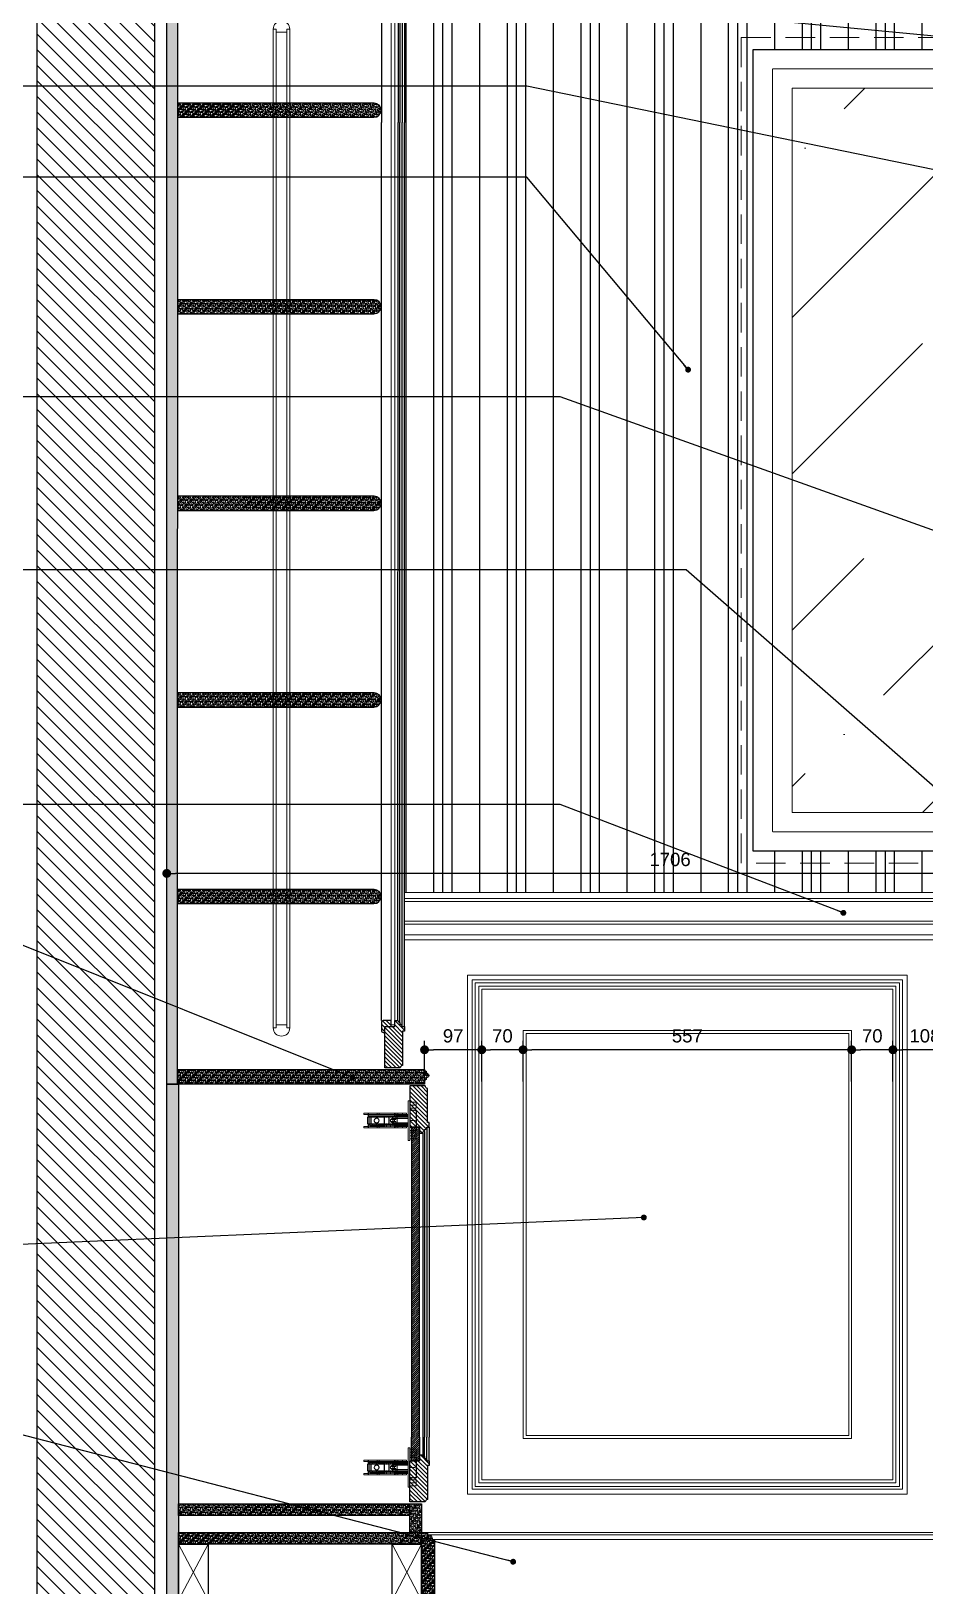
# Model space of a CAD drawing. Header units: inches. Extents: x 274057 to 444617, y 485849 to 635630.
# Drawn here: x 367036 to 368551, y 516424 to 519060 of the extents above; entities that cross this region are included whole.
import ezdxf

# ---------------------------------------------------------------- set-up
doc = ezdxf.new("R2010")
doc.units = ezdxf.units.IN
doc.header["$MEASUREMENT"] = 0
for name, pattern in [('CENTER', [2, 1.25, -0.25, 0.25, -0.25]), ('DASHED', [0.75, 0.5, -0.25]), ('HIDDEN', [0.375, 0.25, -0.125])]:
    doc.linetypes.add(name, pattern=pattern)
for name, color, linetype in [('Calliper_wall hatch_CHB', 8, 'Continuous'), ('CQ curtains and frames', 252, 'Continuous'), ('CQ Grg Gypsum', 41, 'Continuous'), ('CQ PANEL DIMENSION', 1, 'Continuous'), ('CQ Plaster', 1, 'Continuous'), ('CQ section wall', 3, 'Continuous'), ('CQ wall section', 5, 'Continuous'), ('CQ Wood plan', 23, 'Continuous'), ('CQ Wood Section', 60, 'Continuous'), ('CQ_callout', 34, 'Continuous'), ('Layer7', 8, 'Continuous'), ('LIGHT', 4, 'Continuous')]:
    doc.layers.add(name, color=color, linetype=linetype)
for name, color, linetype, lineweight in [('CQ Architectural Window', 8, 'HIDDEN', 18), ('CQ plan and elev dimension', 252, 'Continuous', 35), ('CQ Wood', 30, 'Continuous', 0), ('CQ wooh hatch', 8, 'HIDDEN', 18), ('Glass', 4, 'Continuous', 0)]:
    doc.layers.add(name, color=color, linetype=linetype, lineweight=lineweight)
doc.styles.get("Standard").update_dxf_attribs({"font": 'arial.ttf'})
doc.dimstyles.new('chester 15', dxfattribs={"dimscale": 0.15, "dimtxt": 150, "dimasz": 100, "dimexe": 100, "dimexo": 0, "dimgap": 80, "dimtad": 1, "dimdec": 0, "dimzin": 0, "dimdsep": 46, "dimtxsty": 'Standard', "dimblk": 'DOT', "dimcen": 100, "dimclrd": 1, "dimclre": 1, "dimclrt": 3, "dimadec": 0, "dimazin": 0, "dimtfac": 1, "dimtdec": 0, "dimtofl": 0, "dimtmove": 0, "dimatfit": 3, "dimfxl": 1, "dimtolj": 1, "dimtzin": 0, "dimlwd": -1, "dimarcsym": 0})
doc.dimstyles.new('CQ 50', dxfattribs={"dimscale": 0.5, "dimtxt": 150, "dimasz": 100, "dimexe": 100, "dimexo": 20, "dimgap": 80, "dimtad": 1, "dimdec": 0, "dimzin": 0, "dimdsep": 46, "dimtxsty": 'Standard', "dimblk": 'DOT', "dimcen": 100, "dimclrd": 250, "dimclre": 250, "dimclrt": 3, "dimadec": 0, "dimazin": 0, "dimtfac": 1, "dimtdec": 0, "dimtofl": 0, "dimtmove": 0, "dimatfit": 3, "dimfxl": 3, "dimtolj": 1, "dimtzin": 0, "dimlwd": -1, "dimarcsym": 0})
doc.dimstyles.get("Standard").update_dxf_attribs({"dimtxt": 0.18, "dimasz": 0.18, "dimexe": 0.18, "dimexo": 0.0625, "dimgap": 0.09, "dimtad": 0, "dimtih": 1, "dimtoh": 1, "dimdec": 4, "dimzin": 0, "dimdsep": 46, "dimtxsty": 'Standard', "dimcen": 0.09, "dimadec": 0, "dimazin": 0, "dimtfac": 1, "dimtdec": 4, "dimtofl": 0, "dimtmove": 0, "dimatfit": 3, "dimfxl": 1, "dimtolj": 1, "dimtzin": 0, "dimarcsym": 0})
pattern_1 = [(135, (283.227, -8e-09), (4.242640687, 4.242640687), [10, -2]), (135, (286.055, -8e-09), (4.242640687, 4.242640687), [6, -1.5, 3, -1.5]), (135, (289.591, -0.707), (4.242640687, 4.242640687), [10, -2])]

# ---------------------------------------------------------------- blocks, each defined once
blk = doc.blocks.new('ff15 section c and d')
at = {"layer": 'Calliper_wall hatch_CHB'}
h = blk.add_hatch(dxfattribs=at)
h.set_pattern_fill('ANSI31,_O', color=8, scale=150)
h.set_pattern_definition([(45, (0, 0), (-13.25825215, 13.25825215), [])])
h.paths.add_polyline_path([(351925.4, 516299.3), (351725.4, 516299.3), (351725.4, 519999.3), (351925.4, 519999.3)])
h.paths.add_polyline_path([(358625.4, 516299.3), (358425.4, 516299.3), (358425.4, 519999.3), (358625.4, 519999.3)])
at = {"layer": 'CQ Plaster', "color": 1, "ltscale": 0.03}
blk.add_line((358405.4, 516399.3, 0), (358405.4, 519999.3, 0), dxfattribs=at)
at = {"layer": 'CQ section wall', "elevation": 0}
blk.add_lwpolyline([(358625.4, 516299.3), (358425.4, 516299.3), (358425.4, 519999.3), (358625.4, 519999.3)], close=True, dxfattribs=at)
blk = doc.blocks.new('_Dot')
at = {"color": 0, "linetype": 'ByBlock', "lineweight": -2}
blk.add_line((-0.5, 0), (-1, 0), dxfattribs=at)
at = {"color": 0, "linetype": 'ByBlock', "const_width": 0.5}
blk.add_lwpolyline([(-0.25, 0, 1), (0.25, 0, 1)], format="xyb", close=True, dxfattribs=at)
blk = doc.blocks.new('*D143')
at = {"layer": 'CQ plan and elev dimension', "color": 250, "lineweight": -2, "transparency": 16777216}
for p, q in [((367256.3, 519499.3), (365178.4, 519499.3)), ((366579.6, 516399.3), (365178.4, 516399.3))]:
    blk.add_line(p, q, dxfattribs=at)
at = {"layer": 'CQ plan and elev dimension', "color": 250, "transparency": 16777216}
blk.add_line((365228.4, 519449.3), (365228.4, 516449.3), dxfattribs=at)
at = {"layer": 'Defpoints', "color": 0, "transparency": 16777216}
for p in [(367266.3, 519499.3, 0), (365228.4, 516399.3), (366589.6, 516399.3, 0)]:
    blk.add_point(p, dxfattribs=at)
at = {"layer": 'CQ plan and elev dimension', "color": 250, "transparency": 16777216, "xscale": 50, "yscale": 50, "zscale": 50}
for p, rotation in [((365228.4, 519499.3), 90.00000000166753), ((365228.4, 516399.3), 270.0000000016675)]:
    blk.add_blockref('_Dot', p, dxfattribs=dict(at, rotation=rotation))
at = {"layer": 'CQ plan and elev dimension', "color": 3, "transparency": 16777216, "insert": (365150.1, 517949.3), "char_height": 75, "attachment_point": 5, "rotation": 90}
blk.add_mtext('\\A1;3100', dxfattribs=at)
blk = doc.blocks.new('Hettich Sensys 8645i 110deg side')
at = {"layer": 'Defpoints', "linetype": 'CENTER', "lineweight": 0}
for p, q in [((118.3, -52.2), (106.2, -52.2)), ((118.3, -78.2), (105.7, -78.2)), ((118.3, -104.2), (106.2, -104.2))]:
    blk.add_line(p, q, dxfattribs=at)
at = {"layer": 'Defpoints', "linetype": 'Continuous', "lineweight": 0}
for p, q in [((106.7, -47.2), (106.7, -57.2)), ((117.7, -47.2), (106.7, -47.2)), ((120.7, -44.7), (117.7, -44.7)), ((117.7, -44.7), (117.7, -111.8)), ((120.7, -44.7), (120.7, -111.8)), ((106.2, -60.7), (106.2, -95.7)), ((117.7, -60.7), (106.2, -60.7)), ((106.7, -57.2), (117.7, -57.2)), ((120.7, -68.1), (140.9, -68.1)), ((120.7, -69.9), (141.3, -69.9)), ((120.7, -70.9), (147.4, -70.9)), ((120.7, -72.4), (147.4, -72.4)), ((140.4, -72.7), (120.7, -72.7)), ((140.4, -74.6), (120.7, -74.6)), ((123.1, -65.8), (123.1, -68.1)), ((123.1, -65.8), (195.8, -65.8)), ((123.1, -68.1), (123.1, -68.1)), ((140.9, -68.1), (123.1, -68.1)), ((123.3, -70), (123.3, -70.9)), ((143.8, -70), (123.3, -70)), ((123.3, -70.9), (123.3, -71.2)), ((128.4, -70), (128.4, -71.2)), ((130.1, -68.1), (130.1, -69.9)), ((130.2, -65.8), (130.2, -68.1)), ((130.2, -68.1), (130.2, -69.9)), ((130.2, -70), (130.2, -70.9)), ((130.2, -70.9), (130.2, -71.2)), ((130.8, -70), (130.8, -70.9)), ((130.8, -70.9), (130.8, -71.2)), ((130.8, -70.9), (130.8, -72.4)), ((131.4, -72.4), (131.4, -72.4)), ((139.3, -72.4), (131.4, -72.4)), ((132.9, -72.4), (132.9, -72.4)), ((134.4, -70), (134.4, -70.9)), ((134.4, -70.9), (134.4, -71.2)), ((135.6, -70), (135.6, -70.9)), ((135.6, -70.9), (135.6, -71.2)), ((135.9, -72.4), (135.9, -72.4)), ((137.4, -72.4), (137.4, -72.4)), ((138, -65.8), (138, -68.1)), ((138, -68.1), (138, -69.9)), ((138.4, -70), (138.4, -70.9)), ((138.4, -70.9), (138.4, -71.2)), ((139.3, -71.2), (139.3, -72.4)), ((139.3, -72.4), (139.3, -72.7)), ((139.3, -72.7), (139.3, -74.6)), ((139.3, -74.6), (139.3, -78.2)), ((139.3, -81.9), (139.3, -78.2)), ((140.2, -70), (140.2, -70.9)), ((140.4, -72.7), (146, -72.7)), ((140.4, -74.6), (146, -74.6)), ((140.9, -68.1), (141.3, -68.1)), ((140.9, -68.1), (143.8, -68.1)), ((141.2, -65.8), (141.2, -68.1)), ((141.2, -68.1), (141.2, -69.9)), ((141.3, -68.1), (141.3, -65.8)), ((141.3, -69.9), (141.3, -68.1)), ((141.3, -71.2), (141.3, -76.4)), ((149, -76.4), (141.3, -76.4)), ((142.3, -70), (142.3, -70.9)), ((143.8, -65.8), (143.8, -70.9)), ((143.8, -68.1), (188.2, -68.1)), ((143.8, -70), (187.4, -70)), ((144, -70), (144, -72.7)), ((146, -70), (146, -72.7)), ((146, -74.6), (146, -75.1)), ((146.6, -70.9), (146.6, -72.4)), ((146.6, -72.4), (146.6, -78.2)), ((146.6, -84.1), (146.6, -78.2)), ((146.8, -70), (146.8, -74.9)), ((147.3, -70), (147.3, -74.9)), ((147.4, -72.4), (147.4, -70.9)), ((152.7, -70), (152.7, -78.2)), ((152.7, -86.5), (152.7, -78.2)), ((153, -71.2), (153, -78.2)), ((153, -85.2), (153, -78.2)), ((160.7, -70), (160.7, -78.2)), ((160.7, -86.5), (160.7, -78.2)), ((161.2, -70), (161.2, -78.2)), ((161.2, -86.5), (161.2, -78.2)), ((169.5, -65.8), (169.5, -68.1)), ((173.1, -65.8), (173.1, -68.1)), ((183, -71.2), (183, -78.2)), ((183, -85.2), (183, -78.2)), ((185.6, -71.2), (185.6, -78.2)), ((185.6, -85.2), (185.6, -78.2)), ((187.1, -71.2), (187.1, -72.4)), ((187.4, -70), (187.4, -72.4)), ((187.8, -65.8), (187.8, -72.4)), ((188.2, -65.8), (188.2, -78.2)), ((188.2, -68.1), (195.8, -68.1)), ((188.2, -72.4), (189.2, -72.4)), ((188.2, -90.6), (188.2, -78.2)), ((189.1, -72.4), (189.1, -78.2)), ((189.1, -84), (189.1, -78.2)), ((189.2, -78.2), (189.2, -72.4)), ((189.2, -78.2), (189.2, -84)), ((195.8, -65.8), (195.8, -68.1)), ((195.8, -68.1), (195.8, -65.8)), ((106.2, -95.7), (117.7, -95.7)), ((106.7, -99.2), (106.7, -109.2)), ((117.7, -99.2), (106.7, -99.2)), ((140.4, -81.9), (120.7, -81.9)), ((140.4, -83.7), (120.7, -83.7)), ((120.7, -84.1), (147.4, -84.1)), ((120.7, -85.6), (147.4, -85.6)), ((120.7, -86.5), (141.3, -86.5)), ((120.7, -88.4), (140.9, -88.4)), ((123.1, -88.4), (123.1, -88.3)), ((140.9, -88.3), (123.1, -88.3)), ((123.1, -90.6), (123.1, -88.4)), ((123.1, -90.6), (195.8, -90.6)), ((123.3, -85.6), (123.3, -85.2)), ((123.3, -86.5), (123.3, -85.6)), ((143.8, -86.5), (123.3, -86.5)), ((128.4, -86.5), (128.4, -85.2)), ((130.1, -88.4), (130.1, -86.5)), ((130.2, -85.6), (130.2, -85.2)), ((130.2, -86.5), (130.2, -85.6)), ((130.2, -88.3), (130.2, -86.5)), ((130.2, -90.6), (130.2, -88.4)), ((130.8, -85.6), (130.8, -84.1)), ((130.8, -85.6), (130.8, -85.2)), ((130.8, -86.5), (130.8, -85.6)), ((131.4, -84.1), (131.4, -84)), ((139.3, -84), (131.4, -84)), ((132.9, -84.1), (132.9, -84)), ((134.4, -85.6), (134.4, -85.2)), ((134.4, -86.5), (134.4, -85.6)), ((135.6, -85.6), (135.6, -85.2)), ((135.6, -86.5), (135.6, -85.6)), ((135.9, -84.1), (135.9, -84)), ((137.4, -84.1), (137.4, -84)), ((138, -88.3), (138, -86.5)), ((138, -90.6), (138, -88.4)), ((138.4, -85.6), (138.4, -85.2)), ((138.4, -86.5), (138.4, -85.6)), ((139.3, -83.7), (139.3, -81.9)), ((139.3, -84.1), (139.3, -83.7)), ((139.3, -85.2), (139.3, -84.1)), ((140.2, -86.5), (140.2, -85.6)), ((140.4, -81.9), (146, -81.9)), ((140.4, -83.7), (146, -83.7)), ((140.9, -88.3), (143.8, -88.3)), ((140.9, -88.4), (141.3, -88.4)), ((141.2, -88.3), (141.2, -86.5)), ((141.2, -90.6), (141.2, -88.4)), ((141.3, -85.2), (141.3, -80)), ((149, -80), (141.3, -80)), ((141.3, -86.5), (141.3, -88.3)), ((141.3, -88.4), (141.3, -90.6)), ((142.3, -86.5), (142.3, -85.6)), ((143.8, -90.6), (143.8, -85.6)), ((144, -86.5), (144, -83.7)), ((146, -81.9), (146, -81.3)), ((146, -86.5), (146, -83.7)), ((146.6, -85.6), (146.6, -84.1)), ((146.8, -86.5), (146.8, -81.6)), ((147.3, -86.5), (147.3, -81.6)), ((147.4, -84.1), (147.4, -85.6)), ((169.5, -90.6), (169.5, -88.3)), ((173.1, -90.6), (173.1, -88.3)), ((187.1, -85.2), (187.1, -84)), ((187.4, -86.5), (187.4, -84)), ((187.8, -90.6), (187.8, -84)), ((188.2, -84), (189.2, -84)), ((188.2, -88.3), (195.8, -88.3)), ((195.8, -90.6), (195.8, -88.3)), ((195.8, -88.3), (195.8, -90.6)), ((106.7, -109.2), (117.7, -109.2)), ((117.7, -111.8), (120.7, -111.8))]:
    blk.add_line(p, q, dxfattribs=at)
at = {"layer": 'Defpoints', "linetype": 'DASHED', "lineweight": 0}
for p, q in [((106.9, -61.4), (106.9, -95)), ((117.7, -61.4), (106.9, -61.4)), ((123.3, -71.2), (187.1, -71.2)), ((139.3, -72.4), (188.2, -72.4)), ((106.9, -95), (117.7, -95)), ((123.3, -85.2), (187.1, -85.2)), ((139.3, -84), (188.2, -84)), ((143.8, -86.5), (187.4, -86.5)), ((143.8, -88.3), (188.2, -88.3))]:
    blk.add_line(p, q, dxfattribs=at)
at = {"layer": 'Defpoints', "linetype": 'Continuous', "lineweight": 0}
for points in [[(143.9, -78.2, 0), (143.9, -77.9, 0), (143.9, -77.6, 0), (144, -77.4, 0), (144, -77.2, 0)], [(143.9, -78.2, 0), (143.9, -78.6, 0), (143.9, -78.8, 0), (144, -79.1, 0), (144, -79.2, 0)], [(146, -75.1, 0), (145.7, -75.2, 0), (145.5, -75.4, 0), (145.2, -75.5, 0), (145, -75.7, 0), (144.8, -75.9, 0), (144.6, -76.2, 0), (144.4, -76.4, 0), (144.3, -76.6, 0), (144.1, -76.9, 0), (144, -77.2, 0), (144, -77.2, 0)], [(147.3, -74.9, 0), (147.3, -74.9, 0), (147.2, -74.9, 0), (147.1, -74.9, 0), (146.9, -74.9, 0), (146.8, -74.9, 0)], [(147.3, -74.9, 0), (147.4, -74.9, 0), (147.6, -74.9, 0), (147.8, -74.9, 0), (148.1, -75, 0), (148.4, -75.1, 0), (148.7, -75.2, 0), (149, -75.4, 0), (149.3, -75.6, 0), (149.6, -75.9, 0), (149.9, -76.2, 0), (150.1, -76.6, 0), (150.3, -77, 0), (150.5, -77.5, 0), (150.6, -78.1, 0), (150.6, -78.2, 0)], [(147.3, -81.6, 0), (147.4, -81.6, 0), (147.6, -81.6, 0), (147.8, -81.5, 0), (148.1, -81.5, 0), (148.4, -81.4, 0), (148.7, -81.2, 0), (149, -81.1, 0), (149.3, -80.8, 0), (149.6, -80.6, 0), (149.9, -80.3, 0), (150.1, -79.9, 0), (150.3, -79.5, 0), (150.5, -78.9, 0), (150.6, -78.4, 0), (150.6, -78.2, 0)], [(173.9, -74.2, 0), (173.2, -74.2, 0), (172.6, -74.4, 0), (171.9, -74.7, 0), (171.4, -75.1, 0), (170.9, -75.5, 0), (170.5, -76.1, 0), (170.2, -76.7, 0), (170, -77.4, 0), (169.9, -78, 0), (169.9, -78.2, 0)], [(173.9, -82.3, 0), (173.2, -82.2, 0), (172.6, -82.1, 0), (171.9, -81.8, 0), (171.4, -81.4, 0), (170.9, -80.9, 0), (170.5, -80.4, 0), (170.2, -79.8, 0), (170, -79.1, 0), (169.9, -78.4, 0), (169.9, -78.2, 0)], [(178, -78.2, 0), (178, -78.2, 0), (177.9, -77.5, 0), (177.7, -76.8, 0), (177.4, -76.2, 0), (177.1, -75.7, 0), (176.6, -75.2, 0), (176, -74.8, 0), (175.4, -74.5, 0), (174.8, -74.3, 0), (173.9, -74.2, 0)], [(178, -78.2, 0), (178, -78.3, 0), (177.9, -79, 0), (177.7, -79.6, 0), (177.4, -80.2, 0), (177.1, -80.8, 0), (176.6, -81.3, 0), (176, -81.7, 0), (175.4, -82, 0), (174.8, -82.2, 0), (173.9, -82.3, 0)], [(146, -81.3, 0), (145.7, -81.2, 0), (145.5, -81.1, 0), (145.2, -80.9, 0), (145, -80.7, 0), (144.8, -80.5, 0), (144.6, -80.3, 0), (144.4, -80.1, 0), (144.3, -79.8, 0), (144.1, -79.6, 0), (144, -79.3, 0), (144, -79.2, 0)], [(147.3, -81.6, 0), (147.3, -81.6, 0), (147.2, -81.6, 0), (147.1, -81.6, 0), (146.9, -81.6, 0), (146.8, -81.6, 0)]]:
    blk.add_polyline3d(points, dxfattribs=at)
for centre, radius, start, end in [((147.2, -78.2), 3.36, 78.6967, 111.8011), ((149, -78.2), 1.81, 0, 90), ((149, -78.2), 1.81, 270, 0), ((147.2, -78.2), 3.36, 248.1989, 281.3033)]:
    blk.add_arc(centre, radius, start, end, dxfattribs=at)
for p in [(117.7, -78.2), (117.7, -78.2), (135.3, -72.2), (135.3, -84.2)]:
    blk.add_point(p, dxfattribs=at)
blk = doc.blocks.new('tv cabinet section')
at = {"layer": 'CQ wooh hatch', "ltscale": 1000}
h = blk.add_hatch(dxfattribs=at)
h.set_pattern_fill('GOST_WOOD', color=256, angle=45, style=0)
h.set_pattern_definition(pattern_1)
h.paths.add_polyline_path([(362717.2, 519159.3), (362717.1, 517274.2), (362699.2, 517274.2), (362699.2, 519179.3), (363149.2, 519179.3), (363149.2, 519169.3), (363149.2, 519159.3), (363139.2, 519159.3)])
h = blk.add_hatch(dxfattribs=at)
h.set_pattern_fill('GOST_WOOD', color=256, angle=45, style=0)
h.set_pattern_definition(pattern_1)
edge = h.paths.add_edge_path()
edge.add_line((363050.4, 518938), (363050.4, 518938))
edge.add_line((363050.4, 518938), (362717.2, 518938))
edge.add_line((362717.2, 518938), (362717.2, 518914))
edge.add_line((362717.2, 518914), (363050.4, 518914))
edge.add_line((363050.4, 518914), (363050.4, 518914))
edge.add_arc((363050.4, 518926), 12, 270.0997, 449.2453)
h = blk.add_hatch(dxfattribs=at)
h.set_pattern_fill('GOST_WOOD', color=256, angle=45, style=0)
h.set_pattern_definition([(135, (283.227, -333.275), (4.242640687, 4.242640687), [10, -2]), (135, (286.0555, -333.275), (4.242640687, 4.242640687), [6, -1.5, 3, -1.5]), (135, (289.591, -333.982), (4.242640687, 4.242640687), [10, -2])])
edge = h.paths.add_edge_path()
edge.add_line((363050.4, 518604.7), (363050.4, 518604.7))
edge.add_line((363050.4, 518604.7), (362717.2, 518604.7))
edge.add_line((362717.2, 518604.7), (362717.2, 518580.7))
edge.add_line((362717.2, 518580.7), (363050.4, 518580.7))
edge.add_line((363050.4, 518580.7), (363050.4, 518580.7))
edge.add_arc((363050.4, 518592.7), 12, 270.0997, 449.2453)
h = blk.add_hatch(dxfattribs=at)
h.set_pattern_fill('GOST_WOOD', color=256, angle=45, style=0)
h.set_pattern_definition([(135, (283.227, -666.6184), (4.242640687, 4.242640687), [10, -2]), (135, (286.0555, -666.6184), (4.242640687, 4.242640687), [6, -1.5, 3, -1.5]), (135, (289.591, -667.3255), (4.242640687, 4.242640687), [10, -2])])
edge = h.paths.add_edge_path()
edge.add_line((363050.4, 518271.4), (363050.4, 518271.4))
edge.add_line((363050.4, 518271.4), (362717.2, 518271.4))
edge.add_line((362717.2, 518271.4), (362717.2, 518247.4))
edge.add_line((362717.2, 518247.4), (363050.4, 518247.4))
edge.add_line((363050.4, 518247.4), (363050.4, 518247.4))
edge.add_arc((363050.4, 518259.4), 12, 270.0997, 449.2453)
h = blk.add_hatch(dxfattribs=at)
h.set_pattern_fill('GOST_WOOD', color=256, angle=45, style=0)
h.set_pattern_definition([(135, (283.227, -1000.0305), (4.242640687, 4.242640687), [10, -2]), (135, (286.055, -1000.0305), (4.242640687, 4.242640687), [6, -1.5, 3, -1.5]), (135, (289.591, -1000.7376), (4.242640687, 4.242640687), [10, -2])])
edge = h.paths.add_edge_path()
edge.add_line((363050.4, 517938), (363050.4, 517938))
edge.add_line((363050.4, 517938), (362717.2, 517938))
edge.add_line((362717.2, 517938), (362717.2, 517914))
edge.add_line((362717.2, 517914), (363050.4, 517914))
edge.add_line((363050.4, 517914), (363050.4, 517914))
edge.add_arc((363050.4, 517926), 12, 270.0997, 449.2453)
h = blk.add_hatch(dxfattribs=at)
h.set_pattern_fill('GOST_WOOD', color=256, angle=45, style=0)
h.set_pattern_definition([(135, (283.227, -1333.374), (4.242640687, 4.242640687), [10, -2]), (135, (286.055, -1333.374), (4.242640687, 4.242640687), [6, -1.5, 3, -1.5]), (135, (289.591, -1334.081), (4.242640687, 4.242640687), [10, -2])])
edge = h.paths.add_edge_path()
edge.add_line((363050.4, 517604.6), (363050.4, 517604.6))
edge.add_line((363050.4, 517604.6), (362717.2, 517604.6))
edge.add_line((362717.2, 517604.6), (362717.2, 517580.6))
edge.add_line((362717.2, 517580.6), (363050.4, 517580.6))
edge.add_line((363050.4, 517580.6), (363050.4, 517580.6))
edge.add_arc((363050.4, 517592.6), 12, 270.0997, 449.2453)
h = blk.add_hatch(dxfattribs=at)
h.set_pattern_fill('GOST_WOOD', color=256, angle=45, style=0)
h.set_pattern_definition(pattern_1)
h.paths.add_polyline_path([(362699.2, 517274.2), (362719.2, 517274.2), (362719.2, 516399.3), (362699.2, 516399.3)])
at = {"layer": 'CQ wooh hatch'}
h = blk.add_hatch(dxfattribs=at)
h.set_pattern_fill('GOST_WOOD', color=256, angle=45, style=0)
h.set_pattern_definition([(135, (38704.8027, -0.0896), (4.24264069, 4.24264069), [10, -2]), (135, (38707.631, -0.0896), (4.24264069, 4.24264069), [6, -1.5, 3, -1.5]), (135, (38711.1666, -0.797), (4.24264069, 4.24264069), [10, -2])])
h.paths.add_polyline_path([(362717.1, 517274.2), (362717.1, 517299.2), (363136.2, 517299.2, 0.414214), (363139.2, 517296.2), (363139.2, 517293.2, -1), (363139.2, 517285.2), (363139.2, 517282.2, 0.414214), (363136.2, 517279.2), (363136.2, 517274.2)])
at = {"layer": 'CQ wooh hatch', "ltscale": 1000}
h = blk.add_hatch(dxfattribs=at)
h.set_pattern_fill('GOST_WOOD', color=256, angle=45, style=0)
h.set_pattern_definition([(135, (283.227, 43.448), (4.242640687, 4.242640687), [10, -2]), (135, (286.055, 43.448), (4.242640687, 4.242640687), [6, -1.5, 3, -1.5]), (135, (289.591, 42.741), (4.242640687, 4.242640687), [10, -2])])
h.paths.add_polyline_path([(362719.2, 516562.7), (363111.2, 516562.7), (363111.2, 516542.7), (362719.2, 516542.7)])
at = {"layer": 'CQ wooh hatch'}
h = blk.add_hatch(dxfattribs=at)
h.set_pattern_fill('GOST_WOOD', color=256, angle=55, style=0)
h.set_pattern_definition([(145, (0, 0), (3.44145862, 4.914912266), [10, -2]), (145, (2.7855, 0.491), (3.44145862, 4.914912266), [6, -1.5, 3, -1.5]), (145, (6.39, 0.409), (3.44145862, 4.914912266), [10, -2])])
h.paths.add_polyline_path([(363111.2, 516514.3), (363131.2, 516514.3), (363131.2, 516562.8), (363111.2, 516562.8)])
at = {"layer": 'CQ wooh hatch', "ltscale": 1000}
h = blk.add_hatch(dxfattribs=at)
h.set_pattern_fill('GOST_WOOD', color=256, angle=45, style=0)
h.set_pattern_definition([(135, (283.227, -5), (4.242640687, 4.242640687), [10, -2]), (135, (286.055, -5), (4.242640687, 4.242640687), [6, -1.5, 3, -1.5]), (135, (289.591, -5.707), (4.242640687, 4.242640687), [10, -2])])
h.paths.add_polyline_path([(362719.2, 516514.3), (363131.2, 516514.3), (363131.2, 516494.3), (362719.2, 516494.3)])
h = blk.add_hatch(dxfattribs=at)
h.set_pattern_fill('GOST_WOOD', color=256, angle=45, style=0)
h.set_pattern_definition([(135, (303.2276, -4.941), (4.242640687, 4.242640687), [10, -2]), (135, (306.056, -4.941), (4.242640687, 4.242640687), [6, -1.5, 3, -1.5]), (135, (309.5915, -5.648), (4.242640687, 4.242640687), [10, -2])])
edge = h.paths.add_edge_path()
edge.add_line((363131.2, 516514.3), (363141.2, 516514.3))
edge.add_line((363141.2, 516514.3), (363141.2, 516510.3))
edge.add_arc((363141.8, 516502.8), 7.55, -4.0864, 94.0864, ccw=False)
edge.add_line((363149.3, 516502.3), (363153.3, 516502.3))
edge.add_line((363153.3, 516502.3), (363153.3, 516399.3))
edge.add_line((363153.3, 516399.3), (363131.2, 516399.3))
edge.add_line((363131.2, 516399.3), (363131.2, 516514.3))
at = {"layer": 'Layer7'}
h = blk.add_hatch(dxfattribs=at)
h.set_pattern_fill('ANSI31', color=256, scale=40, angle=-90)
h.set_pattern_definition([(315, (-207868.987, 849977.261), (3.535533906, 3.535533906), [])])
h.paths.add_polyline_path([(363063.1, 517379.2, -0.414214), (363066.1, 517382.2), (363069.1, 517382.2), (363079.6, 517382.2), (363079.6, 517372.2), (363069.1, 517372.2), (363069.1, 517362.2), (363066.1, 517362.2, -0.414214), (363063.1, 517365.2), (363063.1, 517372.2)])
h = blk.add_hatch(dxfattribs=at)
h.set_pattern_fill('ANSI31', color=256, scale=40, angle=-90)
h.set_pattern_definition([(315, (-207868.987, 849963.261), (3.535533906, 3.535533906), [])])
h.paths.add_polyline_path([(363099.1, 517306.2, 0.397359), (363095.1, 517302.2), (363069.1, 517302.2), (363069.1, 517372.2), (363079.6, 517372.2), (363085.6, 517372.2), (363085.6, 517382.2), (363091.1, 517382.2, 0.414214), (363094.1, 517379.2), (363094.1, 517376.2, -0.414214), (363098.1, 517372.2), (363102.1, 517372.2), (363102.1, 517364.2), (363099.1, 517364.2)])
h = blk.add_hatch(dxfattribs=at)
h.set_pattern_fill('ANSI31', color=256, scale=40, angle=-90)
h.set_pattern_definition([(315, (-219903.3706, 849429.67), (3.535533906, 3.535533906), [])])
h.paths.add_polyline_path([(363141.2, 517209.3), (363144.2, 517209.3), (363144.2, 517201.3), (363140.2, 517201.3, -0.414214), (363136.2, 517197.3), (363136.2, 517194.3, 0.414214), (363133.2, 517191.3), (363127.6, 517191.3), (363127.6, 517201.3), (363121.6, 517201.3), (363111.2, 517201.3), (363111.2, 517211.3), (363111.2, 517271.3), (363137.2, 517271.3, 0.397359), (363141.2, 517267.3)])
h = blk.add_hatch(dxfattribs=at)
h.set_pattern_fill('ANSI31', color=256, scale=20)
h.set_pattern_definition([(45, (-144472.1598, 869075.7357), (-1.767766953, 1.767766953), [])])
h.paths.add_polyline_path([(363114.2, 517201.3), (363127.6, 517201.3), (363127.6, 516635.8), (363114.2, 516635.8)])
h = blk.add_hatch(dxfattribs=at)
h.set_pattern_fill('ANSI31', color=256, scale=40, angle=-90)
h.set_pattern_definition([(315, (-219903.3826, 848944.524), (3.535533906, 3.535533906), [])])
h.paths.add_polyline_path([(363141.2, 516627.8), (363144.2, 516627.8), (363144.2, 516635.8), (363140.2, 516635.8, 0.414214), (363136.2, 516639.8), (363136.2, 516642.8, -0.414214), (363133.2, 516645.8), (363127.6, 516645.8), (363127.6, 516635.8), (363121.6, 516635.8), (363111.2, 516635.8), (363111.2, 516625.8), (363111.2, 516565.8), (363137.2, 516565.8, -0.397359), (363141.2, 516569.8)])
at = {"color": 8}
for points, elevation in [([(363063.4, 519076.3), (363063.4, 518905)], 0.1), ([(363091.2, 519076.3), (363091.2, 518905)], 0.1), ([(363094.2, 519079.3), (363094.2, 518905)], 0.1), ([(363098.2, 519086.3), (363098.2, 518905)], 0.1), ([(363102.2, 519086.3), (363102.2, 518905)], 0.1), ([(363063.3, 517382.2), (363063.4, 518905)], 0.1), ([(363091.1, 517382.2), (363091.2, 518905)], 0.1), ([(363094.1, 517379.2), (363094.2, 518905)], 0.1), ([(363098.1, 517372.2), (363098.2, 518905)], 0.1), ([(363102.1, 517372.2), (363102.2, 518905)], 0.1), ([(363140.2, 517201.3), (363140.2, 516676)], 0), ([(363144.2, 517201.3), (363144.2, 516676)], 0), ([(363133.2, 517191.3), (363133.2, 516645.8)], 0), ([(363136.2, 517194.3), (363136.2, 516676)], 0), ([(363136.2, 516642.8), (363136.2, 516676)], 0), ([(363140.2, 516635.8), (363140.2, 516676)], 0), ([(363144.2, 516635.8), (363144.2, 516676)], 0)]:
    blk.add_lwpolyline(points, dxfattribs=dict(at, elevation=elevation))
at = {"layer": 'CQ Grg Gypsum'}
for points, elevation in [([(362699.2, 517274.2), (362719.2, 517274.2), (362719.2, 516399.3), (362699.2, 516399.3)], 0.1), ([(362719.2, 516494.3), (362769.2, 516494.3), (362769.2, 516399.3), (362719.2, 516399.3)], 0), ([(363081.2, 516494.3), (363131.2, 516494.3), (363131.2, 516399.3), (363081.2, 516399.3)], 0)]:
    blk.add_lwpolyline(points, close=True, dxfattribs=dict(at, elevation=elevation))
at = {"layer": 'CQ Wood'}
for p, q in [((362719.2, 516494.3, 0), (362769.2, 516399.3, 0.1)), ((362769.2, 516494.3, 0), (362719.2, 516399.3, 0)), ((363081.2, 516494.3, 0), (363131.2, 516399.3, 0.1)), ((363131.2, 516494.3, 0), (363081.2, 516399.3, 0))]:
    blk.add_line(p, q, dxfattribs=at)
at = {"layer": 'CQ Wood Section', "ltscale": 1000}
for points, elevation in [([(362717.2, 519159.3), (362717.1, 517274.2), (362699.2, 517274.2), (362699.2, 519179.3), (363149.2, 519179.3), (363149.2, 519169.3), (363149.2, 519159.3), (363139.2, 519159.3), (362717.2, 519159.3)], 0.1), ([(363127.6, 516676), (363127.6, 517201.3), (363114.2, 517201.3), (363114.2, 516676)], 0), ([(363127.6, 516676), (363127.6, 516635.8), (363114.2, 516635.8), (363114.2, 516676)], 0)]:
    blk.add_lwpolyline(points, dxfattribs=dict(at, elevation=elevation))
for points, elevation in [([(363050.4, 518938), (363050.4, 518938), (362717.2, 518938), (362717.2, 518914), (363050.4, 518914), (363050.4, 518914, 0.992571), (363050.6, 518938)], 0.1), ([(363050.4, 518604.7), (363050.4, 518604.7), (362717.2, 518604.7), (362717.2, 518580.7), (363050.4, 518580.7), (363050.4, 518580.7, 0.992571), (363050.6, 518604.7)], 0.1), ([(363050.4, 518271.4), (363050.4, 518271.4), (362717.2, 518271.4), (362717.2, 518247.4), (363050.4, 518247.4), (363050.4, 518247.4, 0.992571), (363050.6, 518271.4)], 0), ([(363050.4, 517938), (363050.4, 517938), (362717.2, 517938), (362717.2, 517914), (363050.4, 517914), (363050.4, 517914, 0.992571), (363050.6, 517938)], 0), ([(363050.4, 517604.6), (363050.4, 517604.6), (362717.2, 517604.6), (362717.2, 517580.6), (363050.4, 517580.6), (363050.4, 517580.6, 0.992571), (363050.6, 517604.6)], 0), ([(363079.6, 517372.2), (363079.6, 517382.2), (363069.1, 517382.2), (363066.1, 517382.2, 0.414214), (363063.1, 517379.2), (363063.1, 517372.2), (363063.1, 517365.2, 0.414214), (363066.1, 517362.2), (363069.1, 517362.2), (363069.1, 517372.2), (363079.6, 517372.2), (363079.6, 517382.2)], -0.1), ([(362717.1, 517299.2), (363136.2, 517299.2, 0.414214), (363139.2, 517296.2), (363139.2, 517293.2, -1), (363139.2, 517285.2), (363139.2, 517282.2, 0.414214), (363136.2, 517279.2), (363136.2, 517274.2), (362717.1, 517274.2)], -0.1), ([(363131.2, 516514.3), (363141.2, 516514.3), (363141.2, 516510.3, -0.456637), (363149.3, 516502.3), (363153.3, 516502.3), (363153.3, 516399.3), (363131.2, 516399.3), (363131.2, 516514.3)], 0.1)]:
    blk.add_lwpolyline(points, format="xyb", dxfattribs=dict(at, elevation=elevation))
for points, elevation in [([(363085.6, 517382.2), (363091.1, 517382.2, 0.414214), (363094.1, 517379.2), (363094.1, 517376.2, -0.414214), (363098.1, 517372.2), (363102.1, 517372.2), (363102.1, 517364.2), (363099.1, 517364.2), (363099.1, 517306.2, 0.397359), (363095.1, 517302.2), (363069.1, 517302.2), (363069.1, 517372.2), (363079.6, 517372.2), (363079.6, 517372.2), (363085.6, 517372.2)], 0.1), ([(363127.6, 517191.3), (363133.2, 517191.3, -0.414214), (363136.2, 517194.3), (363136.2, 517197.3, 0.414214), (363140.2, 517201.3), (363144.2, 517201.3), (363144.2, 517209.3), (363141.2, 517209.3), (363141.2, 517267.3, -0.397359), (363137.2, 517271.3), (363111.2, 517271.3), (363111.2, 517201.3), (363121.6, 517201.3), (363121.6, 517201.3), (363127.6, 517201.3)], 0), ([(363127.6, 516645.8), (363133.2, 516645.8, 0.414214), (363136.2, 516642.8), (363136.2, 516639.8, -0.414214), (363140.2, 516635.8), (363144.2, 516635.8), (363144.2, 516627.8), (363141.2, 516627.8), (363141.2, 516569.8, 0.397359), (363137.2, 516565.8), (363111.2, 516565.8), (363111.2, 516635.8), (363121.6, 516635.8), (363121.6, 516635.8), (363127.6, 516635.8)], 0)]:
    blk.add_lwpolyline(points, format="xyb", close=True, dxfattribs=dict(at, elevation=elevation))
for points, elevation in [([(362719.2, 516562.7), (363111.2, 516562.8), (363111.2, 516542.7), (362719.2, 516542.7)], -0.2), ([(363111.2, 516562.8), (363131.2, 516562.8), (363131.2, 516514.3), (363111.2, 516514.3)], 0), ([(362719.2, 516514.3), (363131.2, 516514.3), (363131.2, 516494.3), (362719.2, 516494.3)], 0)]:
    blk.add_lwpolyline(points, close=True, dxfattribs=dict(at, elevation=elevation))
at = {"layer": 'Glass', "color": 4, "elevation": 0.1}
for points in [[(363079.6, 518905), (363079.6, 519083.7), (363085.6, 519083.7), (363085.6, 518905)], [(363079.6, 518905), (363079.6, 517374.8), (363085.6, 517374.8), (363085.6, 518905)]]:
    blk.add_lwpolyline(points, dxfattribs=at)
at = {"layer": 'LIGHT', "lineweight": 0}
for p, q in [((362879.7, 519063.4, 0.1), (362879.7, 517369.9, -0.1)), ((362907.7, 519063.4, 0.1), (362907.7, 517369.9, -0.1))]:
    blk.add_line(p, q, dxfattribs=at)
for points, elevation in [([(362907.7, 519063.4), (362902.6, 519063.4), (362902.6, 519058.4), (362884.8, 519058.4), (362884.8, 519063.4), (362879.7, 519063.4, -1), (362907.7, 519063.4, -0.928452), (362907.7, 519063.4, -0.090619)], 0.1), ([(362907.7, 517369.9), (362902.6, 517369.9), (362902.6, 517374.9), (362884.8, 517374.9), (362884.8, 517369.9), (362879.7, 517369.9, 1), (362907.7, 517369.9, 0.928452), (362907.7, 517369.9, 0.090619)], -0.1)]:
    blk.add_lwpolyline(points, format="xyb", dxfattribs=dict(at, elevation=elevation))
at = {"layer": 'LIGHT', "lineweight": 0, "elevation": 0.1}
blk.add_lwpolyline([(362884.8, 519058.4), (362902.6, 519058.4), (362902.6, 517374.9), (362884.8, 517374.9)], close=True, dxfattribs=at)
at = {"layer": 'CQ Wood Section', "ltscale": 1000, "xscale": -1}
for p in [(363228.9, 517290.9, 0), (363228.9, 516702.6, 0)]:
    blk.add_blockref('Hettich Sensys 8645i 110deg side', p, dxfattribs=at)
blk = doc.blocks.new('*D418')
at = {"layer": 'CQ PANEL DIMENSION', "color": 1, "lineweight": -2, "transparency": 16777216}
for p, q in [((368497.3, 517279), (368497.3, 517347.7)), ((368605.7, 517279), (368605.7, 517347.7))]:
    blk.add_line(p, q, dxfattribs=at)
at = {"layer": 'CQ PANEL DIMENSION', "color": 1, "transparency": 16777216}
blk.add_line((368590.7, 517332.7), (368512.3, 517332.7), dxfattribs=at)
at = {"layer": 'Defpoints', "color": 0, "transparency": 16777216}
for p in [(368497.3, 517332.7), (368497.3, 517279, 0), (368605.7, 517279, 0)]:
    blk.add_point(p, dxfattribs=at)
at = {"layer": 'CQ PANEL DIMENSION', "color": 1, "transparency": 16777216, "xscale": 15, "yscale": 15, "zscale": 15, "rotation": 180}
blk.add_blockref('_Dot', (368497.3, 517332.7), dxfattribs=at)
at = {"layer": 'CQ PANEL DIMENSION', "color": 1, "transparency": 16777216, "xscale": 15, "yscale": 15, "zscale": 15}
blk.add_blockref('_Dot', (368605.7, 517332.7), dxfattribs=at)
at = {"layer": 'CQ PANEL DIMENSION', "color": 3, "transparency": 16777216, "insert": (368551.5, 517356.2), "char_height": 22.5, "attachment_point": 5}
blk.add_mtext('\\A1;108', dxfattribs=at)
blk = doc.blocks.new('*D419')
at = {"layer": 'CQ PANEL DIMENSION', "color": 1, "lineweight": -2, "transparency": 16777216}
for p, q in [((368427.3, 517279), (368427.3, 517347.7)), ((368497.3, 517279), (368497.3, 517347.7))]:
    blk.add_line(p, q, dxfattribs=at)
at = {"layer": 'CQ PANEL DIMENSION', "color": 1, "transparency": 16777216}
blk.add_line((368482.3, 517332.7), (368442.3, 517332.7), dxfattribs=at)
at = {"layer": 'Defpoints', "color": 0, "transparency": 16777216}
for p in [(368427.3, 517332.7), (368427.3, 517279, 0), (368497.3, 517279, 0)]:
    blk.add_point(p, dxfattribs=at)
at = {"layer": 'CQ PANEL DIMENSION', "color": 1, "transparency": 16777216, "xscale": 15, "yscale": 15, "zscale": 15, "rotation": 180}
blk.add_blockref('_Dot', (368427.3, 517332.7), dxfattribs=at)
at = {"layer": 'CQ PANEL DIMENSION', "color": 1, "transparency": 16777216, "xscale": 15, "yscale": 15, "zscale": 15}
blk.add_blockref('_Dot', (368497.3, 517332.7), dxfattribs=at)
at = {"layer": 'CQ PANEL DIMENSION', "color": 3, "transparency": 16777216, "insert": (368462.3, 517356.2), "char_height": 22.5, "attachment_point": 5}
blk.add_mtext('\\A1;70', dxfattribs=at)
blk = doc.blocks.new('*D420')
at = {"layer": 'CQ PANEL DIMENSION', "color": 1, "lineweight": -2, "transparency": 16777216}
for p, q in [((367870.3, 517279), (367870.3, 517347.7)), ((368427.3, 517279), (368427.3, 517347.7))]:
    blk.add_line(p, q, dxfattribs=at)
at = {"layer": 'CQ PANEL DIMENSION', "color": 1, "transparency": 16777216}
blk.add_line((368412.3, 517332.7), (367885.3, 517332.7), dxfattribs=at)
at = {"layer": 'Defpoints', "color": 0, "transparency": 16777216}
for p in [(367870.3, 517332.7), (367870.3, 517279, 0), (368427.3, 517279, 0)]:
    blk.add_point(p, dxfattribs=at)
at = {"layer": 'CQ PANEL DIMENSION', "color": 1, "transparency": 16777216, "xscale": 15, "yscale": 15, "zscale": 15, "rotation": 180}
blk.add_blockref('_Dot', (367870.3, 517332.7), dxfattribs=at)
at = {"layer": 'CQ PANEL DIMENSION', "color": 1, "transparency": 16777216, "xscale": 15, "yscale": 15, "zscale": 15}
blk.add_blockref('_Dot', (368427.3, 517332.7), dxfattribs=at)
at = {"layer": 'CQ PANEL DIMENSION', "color": 3, "transparency": 16777216, "insert": (368148.8, 517356.2), "char_height": 22.5, "attachment_point": 5}
blk.add_mtext('\\A1;557', dxfattribs=at)
blk = doc.blocks.new('*D421')
at = {"layer": 'CQ PANEL DIMENSION', "color": 1, "lineweight": -2, "transparency": 16777216}
for p, q in [((367800.3, 517279), (367800.3, 517347.7)), ((367870.3, 517279), (367870.3, 517347.7))]:
    blk.add_line(p, q, dxfattribs=at)
at = {"layer": 'CQ PANEL DIMENSION', "color": 1, "transparency": 16777216}
blk.add_line((367855.3, 517332.7), (367815.3, 517332.7), dxfattribs=at)
at = {"layer": 'Defpoints', "color": 0, "transparency": 16777216}
for p in [(367800.3, 517332.7), (367800.3, 517279, 0), (367870.3, 517279, 0)]:
    blk.add_point(p, dxfattribs=at)
at = {"layer": 'CQ PANEL DIMENSION', "color": 1, "transparency": 16777216, "xscale": 15, "yscale": 15, "zscale": 15, "rotation": 180}
blk.add_blockref('_Dot', (367800.3, 517332.7), dxfattribs=at)
at = {"layer": 'CQ PANEL DIMENSION', "color": 1, "transparency": 16777216, "xscale": 15, "yscale": 15, "zscale": 15}
blk.add_blockref('_Dot', (367870.3, 517332.7), dxfattribs=at)
at = {"layer": 'CQ PANEL DIMENSION', "color": 3, "transparency": 16777216, "insert": (367835.3, 517356.2), "char_height": 22.5, "attachment_point": 5}
blk.add_mtext('\\A1;70', dxfattribs=at)
blk = doc.blocks.new('*D422')
at = {"layer": 'CQ PANEL DIMENSION', "color": 1, "lineweight": -2, "transparency": 16777216}
for p, q in [((367703.3, 517274.2), (367703.3, 517347.7)), ((367800.3, 517279), (367800.3, 517347.7))]:
    blk.add_line(p, q, dxfattribs=at)
at = {"layer": 'CQ PANEL DIMENSION', "color": 1, "transparency": 16777216}
blk.add_line((367785.3, 517332.7), (367718.3, 517332.7), dxfattribs=at)
at = {"layer": 'Defpoints', "color": 0, "transparency": 16777216}
for p in [(367703.3, 517332.7), (367703.3, 517274.2, -0.1), (367800.3, 517279, 0)]:
    blk.add_point(p, dxfattribs=at)
at = {"layer": 'CQ PANEL DIMENSION', "color": 1, "transparency": 16777216, "xscale": 15, "yscale": 15, "zscale": 15, "rotation": 180}
blk.add_blockref('_Dot', (367703.3, 517332.7), dxfattribs=at)
at = {"layer": 'CQ PANEL DIMENSION', "color": 1, "transparency": 16777216, "xscale": 15, "yscale": 15, "zscale": 15}
blk.add_blockref('_Dot', (367800.3, 517332.7), dxfattribs=at)
at = {"layer": 'CQ PANEL DIMENSION', "color": 3, "transparency": 16777216, "insert": (367751.8, 517356.2), "char_height": 22.5, "attachment_point": 5}
blk.add_mtext('\\A1;97', dxfattribs=at)
blk = doc.blocks.new('*D1323')
at = {"layer": 'CQ PANEL DIMENSION', "color": 1, "lineweight": -2, "transparency": 16777216}
for p, q in [((367266.3, 517284.8), (367266.3, 517646.8)), ((368972.7, 517284.8), (368972.7, 517646.8))]:
    blk.add_line(p, q, dxfattribs=at)
at = {"layer": 'CQ PANEL DIMENSION', "color": 1, "transparency": 16777216}
blk.add_line((368957.7, 517631.8), (367281.3, 517631.8), dxfattribs=at)
at = {"layer": 'Defpoints', "color": 0, "transparency": 16777216}
for p in [(367266.3, 517631.8), (367266.3, 517284.8, 0), (368972.7, 517284.8, 0)]:
    blk.add_point(p, dxfattribs=at)
at = {"layer": 'CQ PANEL DIMENSION', "color": 1, "transparency": 16777216, "xscale": 15, "yscale": 15, "zscale": 15, "rotation": 180}
blk.add_blockref('_Dot', (367266.3, 517631.8), dxfattribs=at)
at = {"layer": 'CQ PANEL DIMENSION', "color": 1, "transparency": 16777216, "xscale": 15, "yscale": 15, "zscale": 15}
blk.add_blockref('_Dot', (368972.7, 517631.8), dxfattribs=at)
at = {"layer": 'CQ PANEL DIMENSION', "color": 3, "transparency": 16777216, "insert": (368119.5, 517655.3), "char_height": 22.5, "attachment_point": 5}
blk.add_mtext('\\A1;1706', dxfattribs=at)

msp = doc.modelspace()

# ---------------------------------------------------------------- hatches: boundary and pattern name
at = {"layer": 'CQ curtains and frames', "linetype": 'ByBlock', "ltscale": 200}
h = msp.add_hatch(dxfattribs=at)
h.set_pattern_fill('PLASTI,_O', color=256, scale=500, angle=90)
h.set_pattern_definition([(90, (0, 0), (-125, 8e-15), []), (90, (-15.62, 1e-15), (-125, 8e-15), []), (90, (-31.25, 2e-15), (-125, 8e-15), []), (90, (-78.12, 5e-15), (-125, 8e-15), [])])
edge = h.paths.add_edge_path()
edge.add_line((373323.4, 519299.5), (367669.3, 519299.3))
edge.add_line((367669.3, 519299.3), (367669.3, 517599.3))
edge.add_line((367669.3, 517599.3), (369386.3, 517599.3))
edge.add_line((369386.3, 517599.3), (369386.3, 518899.3))
edge.add_line((369386.3, 518899.3), (369366.3, 518899.3))
edge.add_line((369366.3, 518899.3), (369356.3, 519036.8))
edge.add_line((369356.3, 519036.8), (369344.8, 519036.8))
edge.add_line((369344.8, 519036.8), (369344.8, 519054))
edge.add_line((369344.8, 519054), (369333.3, 519054))
edge.add_arc((369295.7, 519066.3), 39.5, 341.9049, 445.5472)
edge.add_line((369298.8, 519105.7), (369298.8, 519123))
edge.add_line((369298.8, 519123), (371733.8, 519123))
edge.add_line((371733.8, 519123), (371733.8, 519105.7))
edge.add_arc((371734.7, 519069.9), 35.8, 91.5213, 206.3371)
edge.add_line((371702.6, 519054), (371687.8, 519054))
edge.add_line((371687.8, 519054), (371687.8, 519036.8))
edge.add_line((371687.8, 519036.8), (371676.3, 519036.8))
edge.add_line((371676.3, 519036.8), (371676.3, 518979.3))
edge.add_line((371676.3, 518979.3), (371666.3, 518979.3))
edge.add_line((371666.3, 518979.3), (371666.3, 518899.3))
edge.add_line((371666.3, 518899.3), (371644.2, 518899.3))
edge.add_line((371644.2, 518899.3), (371646.3, 517599.3))
edge.add_line((371646.3, 517599.3), (373323.4, 517599.5))
edge.add_line((373323.4, 517599.5), (373323.4, 519299.5))
h.paths.add_polyline_path([(371872.3, 519029.3), (372732.3, 519029.3), (372732.3, 517669.3), (371872.3, 517669.3)], flags=16)
h.paths.add_polyline_path([(369120.3, 517669.3), (368260.3, 517669.3), (368260.3, 519029.3), (369120.3, 519029.3)], flags=16)
at = {"layer": 'Glass', "lineweight": 0}
h = msp.add_hatch(dxfattribs=at)
h.set_pattern_fill('ANSI36', color=4, scale=1500)
h.set_pattern_definition([(45, (-3612, 0), (99.43689, 364.601934), [468.75, -93.75, 0, -93.75])])
h.paths.add_polyline_path([(368326.3, 517735.3), (369054.3, 517735.3), (369054.3, 518963.3), (368326.3, 518963.3)])

# ---------------------------------------------------------------- linework, layer by layer
at = {"layer": 'CQ Architectural Window'}
for points in [[(368293.3, 518996.3), (369087.3, 518996.3), (369087.3, 517702.3), (368293.3, 517702.3)], [(368326.3, 518963.3), (369054.3, 518963.3), (369054.3, 517735.3), (368326.3, 517735.3)]]:
    msp.add_lwpolyline(points, close=True, dxfattribs=at)
at = {"layer": 'CQ Grg Gypsum'}
msp.add_lwpolyline([(368260.3, 519029.3), (369120.3, 519029.3), (369120.3, 517669.3), (368260.3, 517669.3)], close=True, dxfattribs=at)
at = {"layer": 'CQ section wall', "color": 8, "linetype": 'HIDDEN', "lineweight": 0, "ltscale": 200}
msp.add_lwpolyline([(368240.3, 519049.3), (369140.3, 519049.3), (369140.3, 517649.3), (368240.3, 517649.3)], close=True, dxfattribs=at)
at = {"layer": 'CQ Wood plan', "lineweight": 0}
for p, q in [((367669.3, 517599.3, 0), (369286.3, 517599.3, 0)), ((369386.3, 517599.3, 0), (367854.6, 517599.3, 0)), ((369386.3, 517589.3, 0), (367669.3, 517589.3, 0)), ((369386.3, 517584.3, 0), (367669.3, 517584.3, 0)), ((369386.3, 517550.6, 0), (367669.3, 517550.6, 0)), ((369386.3, 517545.6, 0), (367669.3, 517545.6, 0)), ((369386.3, 517527.8, 0), (367669.3, 517527.8, 0)), ((369386.3, 517519.3, 0), (367669.3, 517519.3, 0)), ((369361.3, 516514.3, 0), (367708.3, 516514.3, 0)), ((369361.3, 516510.3, 0), (367709.8, 516510.3, 0)), ((369361.3, 516502.2, 0), (367720.4, 516502.2, 0))]:
    msp.add_line(p, q, dxfattribs=at)
at = {"layer": 'CQ Wood plan', "lineweight": 0, "elevation": 0}
for points in [[(367776.3, 517459.3), (368521.3, 517459.3), (368521.3, 516579.3), (367776.3, 516579.3)], [(367784.3, 517451.3), (368513.3, 517451.3), (368513.3, 516587.3), (367784.3, 516587.3)], [(367789.3, 517446.3), (368508.3, 517446.3), (368508.3, 516592.3), (367789.3, 516592.3)], [(367795.3, 517440.3), (368502.3, 517440.3), (368502.3, 516598.3), (367795.3, 516598.3)], [(367800.3, 517435.3), (368497.3, 517435.3), (368497.3, 516603.3), (367800.3, 516603.3)], [(367870.3, 517365.3), (368427.3, 517365.3), (368427.3, 516673.3), (367870.3, 516673.3)], [(367875.3, 517360.3), (368422.3, 517360.3), (368422.3, 516678.3), (367875.3, 516678.3)]]:
    msp.add_lwpolyline(points, close=True, dxfattribs=at)

# ---------------------------------------------------------------- block references
at = {"layer": 'CQ wall section', "xscale": -1}
msp.add_blockref('ff15 section c and d', (725671.7, 0), dxfattribs=at)
at = {"layer": 'CQ Wood Section'}
msp.add_blockref('tv cabinet section', (4567.1, 0, 0), dxfattribs=at)

# ---------------------------------------------------------------- dimensions: what is measured, and where the dimension line sits
at = {"layer": 'CQ PANEL DIMENSION'}
dim = msp.add_linear_dim(base=(367266.3, 517631.8, 0), p1=(368972.7, 517284.8, 0), p2=(367266.3, 517284.8, 0), angle=180, dimstyle='chester 15', dxfattribs=at)
dim.commit()
dim.dimension.update_dxf_attribs({"geometry": '*D1323', "text_midpoint": (368119.5, 517655.3, 0)})
for base, p1, p2, picture, middle in [((367703.3, 517332.7), (367800.3, 517279, 0), (367703.3, 517274.2, -0.1), '*D422', (367751.8, 517356.2)), ((367800.3, 517332.7), (367870.3, 517279, 0), (367800.3, 517279, 0), '*D421', (367835.3, 517356.2)), ((367870.3, 517332.7), (368427.3, 517279, 0), (367870.3, 517279, 0), '*D420', (368148.8, 517356.2)), ((368427.3, 517332.7), (368497.3, 517279, 0), (368427.3, 517279, 0), '*D419', (368462.3, 517356.2)), ((368497.3, 517332.7), (368605.7, 517279, 0), (368497.3, 517279, 0), '*D418', (368551.5, 517356.2))]:
    dim = msp.add_linear_dim(base=base, p1=p1, p2=p2, dimstyle='chester 15', override={"dimtmove": 1}, dxfattribs=at)
    dim.commit()
    dim.dimension.update_dxf_attribs({"geometry": picture, "text_midpoint": middle})
at = {"layer": 'CQ plan and elev dimension'}
dim = msp.add_linear_dim(base=(365228.4, 516399.3, 0), p1=(367266.3, 519499.3, 0), p2=(366589.6, 516399.3, 0), angle=90, dimstyle='CQ 50', override={"dimtmove": 1}, dxfattribs=at)
dim.commit()
dim.dimension.update_dxf_attribs({"geometry": '*D143', "text_midpoint": (365150.1, 517949.3, 0)})

# ---------------------------------------------------------------- leaders
at = {"layer": 'CQ_callout'}
for points in [[(369471.3, 518964.4), (367876.5, 519117.9), (366548, 519117.9)], [(369471.3, 518640.1), (367876.5, 518966.7), (366548, 518966.7)], [(368150.1, 518486.1), (367876.5, 518812.7), (366548, 518812.7)], [(368844.7, 518113.5), (367933, 518440.1), (366604.5, 518440.1)], [(369577.2, 516893.5), (368146.8, 518146.6), (366582.9, 518146.6)], [(368413.3, 517564.9), (367933, 517748.7), (366604.5, 517748.7)], [(367581.1, 517285.9), (367009, 517515.3), (366603.5, 517515.3)], [(368075.1, 517048.3), (366849.9, 516995.2), (366572.6, 516995.2)], [(367853.5, 516464.5), (366898.3, 516711.1), (366574.2, 516711.1)]]:
    msp.add_leader(points, dimstyle='Standard', override={"dimasz": 10, "dimldrblk": 'Dot', "dimfxl": 0.1, "dimarcsym": 2}, dxfattribs=at)

doc.saveas('drawing.dxf')
